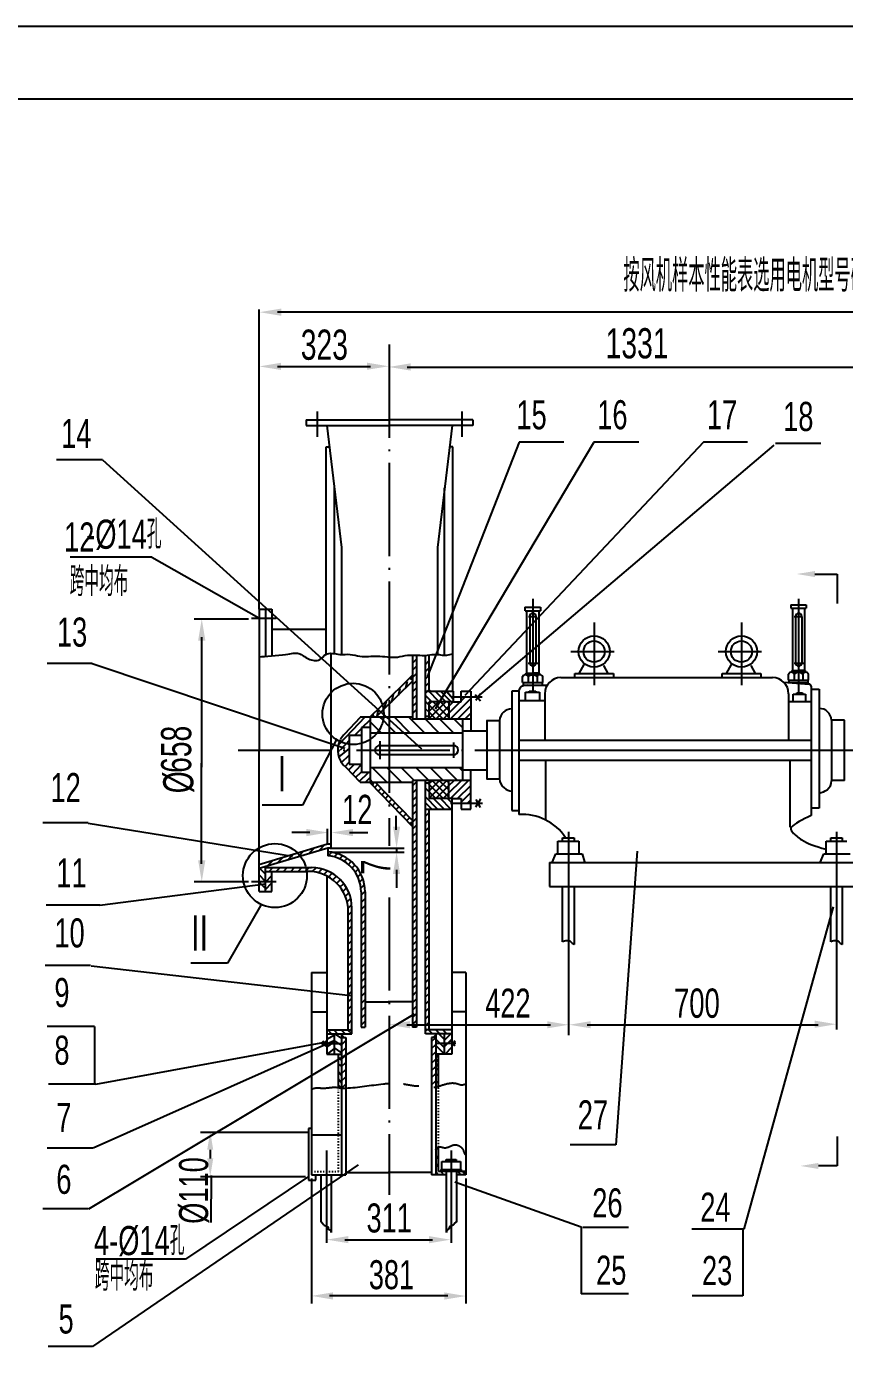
# Model space of a CAD drawing. Extents: x -665 to 8245, y -1077 to 5223.
# Drawn here: x 4369 to 6056, y 2502 to 5223 of the extents above; entities that cross this region are included whole.
import ezdxf

# ---------------------------------------------------------------- set-up
doc = ezdxf.new("R2010")
doc.units = 0
for name, pattern in [('ACAD_ISO03W100', [30, 12, -18]), ('ACAD_ISO04W100', [30.5, 24, -3, 0.5, -3]), ('CENTER', [50.8, 31.75, -6.35, 6.35, -6.35])]:
    doc.linetypes.add(name, pattern=pattern)
doc.layers.get('0').update_dxf_attribs({"color": 5})
doc.layers.add('12-5D尺寸', color=7, linetype='Continuous')
doc.styles.add('CH', font='pdatxt.shx', dxfattribs={"width": 0.7, "bigfont": 'gbcbig.shx'})

msp = doc.modelspace()

# ---------------------------------------------------------------- linework, layer by layer
at = {"color": 5}
for p, q in [((8245.5, 5223.4), (-664.5, 5223.4)), ((8095.5, 5073.4), (-289.5, 5073.4))]:
    msp.add_line(p, q, dxfattribs=at)
at = {"color": 3}
for p, q in [((4848.8, 4022.2), (4848.8, 4639.9)), ((5476.7, 4366.2), (5384.7, 4366.2)), ((5631.7, 4366.2), (5537.9, 4366.2)), ((5855.4, 4366.2), (5764.5, 4366.2)), ((6006.8, 4363.9), (5913, 4363.9)), ((4525.8, 4330.3), (4430.9, 4330.3)), ((4627.4, 4129.3), (4459.6, 4129.3)), ((4504.9, 3910), (4411.9, 3910)), ((5104.2, 3793.1), (5097.8, 3799.6)), ((5100.1, 3767.4), (5095.5, 3772)), ((5027.1, 3698.4), (5033.5, 3706.2)), ((5116.9, 3691.1), (5111.9, 3696)), ((5083.2, 3665.1), (5077.4, 3670.8)), ((4938.1, 3618), (4855, 3618)), ((4496.5, 3581.8), (4402.7, 3581.8)), ((4989.9, 3538.7), (4989.9, 3569.4)), ((4520.4, 3411.8), (4409.7, 3411.8)), ((4501.2, 3287.8), (4407.4, 3287.8)), ((4783.6, 3292.3), (4707.8, 3292.3)), ((4509.4, 3161.8), (4412.1, 3161.8)), ((4509.4, 3161.8), (4509.4, 3042.8)), ((4512, 3043.3), (4414.4, 3043.3)), ((5584.1, 2917.9), (5489.7, 2917.9)), ((4505.9, 2910.9), (4412.1, 2910.9)), ((4749.8, 2854.8), (4749.3, 2758.1)), ((4496.5, 2786.1), (4402.7, 2786.1)), ((5512.9, 2748.7), (5512.9, 2610.9)), ((5610, 2747.8), (5516.2, 2747.8)), ((5848.2, 2744), (5740.9, 2744)), ((5845.7, 2744), (5845.7, 2607)), ((4697.3, 2682.1), (4513, 2682.1)), ((5275, 2590.9), (5275, 2590.9)), ((5610, 2610.9), (5512.9, 2610.9)), ((5845.7, 2607), (5741.5, 2607)), ((4505.1, 2502.1), (4414, 2502.1))]:
    msp.add_line(p, q, dxfattribs=at)
at = {"color": 3, "linetype": 'ByBlock'}
for p, q in [((7078.5, 4634.2), (4886.8, 4634.2)), ((4886.5, 4522.6), (5078.5, 4522.6)), ((5153.8, 4521.2), (6186.4, 4521.2)), ((5994.3, 4094.6), (6040.1, 4094.6)), ((4826.9, 4001.7), (4714.8, 4001.7)), ((4730.3, 3964.3), (4730.3, 3696.5)), ((4730.3, 3497.5), (4730.3, 3704.5)), ((5131.5, 3567.2), (5131.5, 3596)), ((4953.6, 3561.7), (4916.3, 3561.7)), ((5035.2, 3561.7), (5072.5, 3561.7)), ((4995.2, 3529.2), (5147.6, 3529.2)), ((4995.2, 3520.9), (5147.6, 3520.9)), ((5132.1, 3529.2), (5132.1, 3520.9)), ((5132.1, 3529.2), (5132.1, 3520.9)), ((5132.1, 3484.7), (5132.1, 3447.4)), ((4826.9, 3460.1), (4714.8, 3460.1)), ((5153.2, 3165.4), (5449.2, 3165.4)), ((5525.1, 3165.3), (6001.4, 3165.3)), ((4748, 2907.9), (4748, 2889.9)), ((6040.1, 2874.4), (6001.6, 2874.4)), ((4956.7, 2848.3), (4956.7, 2590.9)), ((5275, 2848.3), (5275, 2590.9)), ((5025.7, 2722.3), (5206, 2722.3)), ((5237.6, 2606.4), (4994, 2606.4))]:
    msp.add_line(p, q, dxfattribs=at)
at = {"color": 2, "linetype": 'ACAD_ISO04W100', "ltscale": 8}
for p, q in [((5116.9, 4567.5), (5116.9, 3534.6)), ((4805.7, 3731.7), (5318.2, 3731.7)), ((5116.9, 3428), (5116.9, 2814.9))]:
    msp.add_line(p, q, dxfattribs=at)
at = {"color": 1}
for p, q in [((4945.9, 4412.3), (5116.9, 4412.3)), ((4945.9, 4412.3), (4945.9, 4400.7)), ((5289.2, 4412.3), (5118.2, 4412.3)), ((5289.2, 4412.3), (5289.2, 4400.7)), ((4945.9, 4400.7), (5116.9, 4400.7)), ((4988.2, 4400.7), (5018.9, 4149.3)), ((5289.2, 4400.7), (5118.2, 4400.7)), ((5246.8, 4400.7), (5216.1, 4149.3)), ((4986.9, 3929.3), (4986.9, 4356.8)), ((4986.9, 4356.8), (4993.6, 4356.8)), ((5248.2, 4356.8), (5241.5, 4356.8)), ((5247.7, 4357), (5247.7, 3852.8)), ((5003.9, 3930.4), (5003.9, 4272.3)), ((5231.1, 3927.1), (5231.1, 4272.3)), ((5018.9, 4149.3), (5018.9, 3928.7)), ((5216.1, 4149.3), (5216.1, 3928.9)), ((6040.1, 4094.6), (6040.1, 4033.5)), ((5944.7, 4031.2), (5976.4, 4031.2)), ((5944.7, 4031.2), (5944.7, 4024)), ((5976.4, 4031.1), (5976.4, 4024)), ((4848.8, 4022.2), (4848.8, 3731.7)), ((4848.8, 4022.2), (4875.3, 4022.2)), ((4862, 4022.2), (4862, 3924.8)), ((4875.3, 4022.2), (4875.3, 3925.9)), ((5396.7, 4026), (5396.7, 4018.8)), ((5396.7, 4026), (5428.5, 4026)), ((5396.9, 4018.8), (5428.5, 4018.8)), ((5400.1, 4018.8), (5400.1, 3890.3)), ((5406.6, 4007.1), (5406.6, 3911.1)), ((5419.4, 4006.5), (5419.4, 3911.1)), ((5425.1, 4018.8), (5425.1, 3890.3)), ((5428.5, 4026), (5428.5, 4018.8)), ((5944.9, 4024), (5976.4, 4024)), ((5948.1, 4024), (5948.1, 3895.4)), ((5954.5, 4007.1), (5954.5, 3911.1)), ((5967.2, 4006.5), (5967.2, 3911.1)), ((5973.1, 4024), (5973.1, 3895.4)), ((4875.3, 3980.7), (4986.9, 3980.7)), ((4997.1, 3845.7), (4997.1, 3931.1)), ((5164.6, 3927.5), (5164.6, 3795.4)), ((5172.9, 3927.3), (5172.9, 3795.4)), ((5191.7, 3795.4), (5191.7, 3926.9)), ((5199.2, 3852.8), (5199.2, 3927.6)), ((5518.2, 3907.8), (5508.1, 3889.3)), ((5558.8, 3906.2), (5567.2, 3889.3)), ((5821.9, 3907.8), (5811.8, 3889.3)), ((5862.5, 3906.2), (5870.9, 3889.3)), ((5946.8, 3895.4), (5960.6, 3895.4)), ((5946.8, 3895.4), (5946.8, 3892.2)), ((5947, 3892.2), (5960.6, 3892.2)), ((5974.3, 3895.4), (5960.5, 3895.4)), ((5974.1, 3892.2), (5960.5, 3892.2)), ((5974.3, 3895.4), (5974.3, 3892.2)), ((5100.9, 3822.8), (5164.9, 3886)), ((5101.7, 3812), (5164.6, 3874)), ((5391.7, 3870.7), (5391.7, 3883.1)), ((5391.7, 3870.8), (5433.5, 3870.8)), ((5392.8, 3870.8), (5392.8, 3864.6)), ((5392.8, 3865.8), (5432.6, 3865.8)), ((5398.8, 3890.3), (5398.8, 3887.1)), ((5398.8, 3890.3), (5412.6, 3890.3)), ((5399, 3887.1), (5412.6, 3887.1)), ((5403.4, 3883.1), (5403.4, 3870.5)), ((5426.3, 3890.3), (5412.6, 3890.3)), ((5426.1, 3887.1), (5412.6, 3887.1)), ((5421.7, 3883.1), (5421.7, 3870.5)), ((5426.3, 3890.3), (5426.3, 3887.1)), ((5432.6, 3865.8), (5432.6, 3870.8)), ((5433.5, 3870.8), (5433.5, 3883.1)), ((5470.6, 3881), (5907, 3881)), ((5499.7, 3880.9), (5499.7, 3889.3)), ((5499.7, 3889.3), (5579, 3889.3)), ((5579, 3889.3), (5579, 3882.5)), ((5803.4, 3889.3), (5882.7, 3889.3)), ((5803.4, 3880.9), (5803.4, 3889.3)), ((5882.7, 3889.3), (5882.7, 3882.5)), ((5929.9, 3871.8), (5982.5, 3867.8)), ((5939.6, 3875.9), (5939.6, 3888.3)), ((5939.6, 3875.9), (5981.5, 3875.9)), ((5940.8, 3876), (5940.8, 3871)), ((5940.8, 3871), (5980.6, 3871)), ((5940.8, 3870.6), (5940.8, 3870.3)), ((5951.4, 3888.3), (5951.4, 3875.6)), ((5969.7, 3888.3), (5969.7, 3875.6)), ((5980.6, 3871), (5980.6, 3876)), ((5980.6, 3868), (5980.6, 3870.6)), ((5981.5, 3875.9), (5981.5, 3888.3)), ((4997.1, 3767.7), (4997.1, 3845.7)), ((5191.9, 3852.8), (5248.4, 3852.8)), ((5248.4, 3852.8), (5248.4, 3831.2)), ((5265.3, 3831.2), (5265.3, 3852.8)), ((5265.3, 3852.8), (5285, 3852.8)), ((5285, 3852.8), (5285, 3771.1)), ((5369.8, 3853), (5369.8, 3607.4)), ((5383.9, 3853), (5369.8, 3853)), ((5383.9, 3853), (5383.9, 3710.8)), ((5397.8, 3834), (5397.8, 3850.8)), ((5397.8, 3850.8), (5426.4, 3850.8)), ((5405.2, 3851.2), (5405.2, 3853.3)), ((5405.2, 3853.3), (5419, 3853.3)), ((5419, 3853.3), (5419, 3850.3)), ((5426.4, 3850.8), (5426.4, 3834)), ((5437.4, 3847.8), (5437.4, 3754.2)), ((5940.2, 3847.8), (5940.2, 3751.8)), ((5949.5, 3831.6), (5949.5, 3847.1)), ((5949.5, 3847.1), (5975.3, 3847.1)), ((5956.8, 3847.1), (5956.8, 3849.9)), ((5956.8, 3849.9), (5968.8, 3849.9)), ((5968.8, 3849.9), (5968.8, 3847.3)), ((5975.3, 3847.1), (5975.3, 3831.6)), ((5986.4, 3863.6), (5986.4, 3596.8)), ((5986.4, 3857.1), (6003, 3857.1)), ((6003, 3857.1), (6003.3, 3611.6)), ((5077.3, 3799.6), (5100.9, 3822.8)), ((5089.1, 3799.6), (5101.7, 3812)), ((5248.4, 3831.2), (5199.2, 3831.2)), ((5199.2, 3795.4), (5199.2, 3831.2)), ((5239.9, 3831.2), (5239.9, 3795.4)), ((5248.4, 3831.2), (5265.3, 3831.2)), ((5383.9, 3834), (5437.4, 3834)), ((5938.9, 3831.6), (5986.8, 3831.6)), ((5056.9, 3798.9), (5024.8, 3764.6)), ((5101.7, 3799.6), (5056.7, 3799.6)), ((5077.4, 3799.6), (5077.4, 3758.1)), ((5164.6, 3799.6), (5102.1, 3799.6)), ((5285, 3795.4), (5164.6, 3795.4)), ((5191.5, 3801.5), (5199.2, 3801.5)), ((5268.3, 3795.4), (5268.3, 3669.2)), ((5317.5, 3792.7), (5344.3, 3792.7)), ((5318.2, 3792.7), (5318.2, 3672.3)), ((5344.3, 3792.7), (5344.3, 3672.3)), ((6055.4, 3793.1), (6028.6, 3793)), ((6028.6, 3793), (6028.7, 3668.4)), ((6055.5, 3669), (6055.4, 3793.1)), ((4997.1, 3530.5), (4997.1, 3767.2)), ((5034.4, 3761.8), (5034.4, 3748.4)), ((5059.6, 3761.8), (5034.9, 3761.8)), ((5077.5, 3777.9), (5059.6, 3777.9)), ((5059.6, 3777.9), (5059.6, 3749.4)), ((5077.4, 3767.4), (5088.6, 3767.4)), ((5077.4, 3758.1), (5077.4, 3665.1)), ((5088.6, 3767.4), (5268.3, 3767.4)), ((5268.3, 3771.1), (5318.1, 3771.1)), ((4848.8, 3440.2), (4848.8, 3730.7)), ((5034.4, 3748.4), (5034.4, 3702.3)), ((5059.6, 3748.9), (5059.6, 3685.8)), ((5097.4, 3740.9), (5249.6, 3740.9)), ((5383.9, 3752.3), (5986.4, 3752.3)), ((5383.9, 3731.6), (5986.4, 3731.6)), ((5034.4, 3702.3), (5059.1, 3702.3)), ((5097.4, 3722.6), (5249.6, 3722.6)), ((5383.9, 3710.8), (5986.4, 3710.8)), ((5383.9, 3710.8), (5383.9, 3598.7)), ((5439.3, 3710.8), (5439.3, 3587.7)), ((5942.4, 3710.8), (5942.4, 3572.6)), ((5056.9, 3665.2), (5028, 3695.9)), ((5059.6, 3685.8), (5077.5, 3685.8)), ((5077.4, 3696), (5268.3, 3696)), ((5268.3, 3691.2), (5318.1, 3691.2)), ((5285, 3610.1), (5285, 3691.2)), ((5164.6, 3665.1), (5056.7, 3665.1)), ((5077.3, 3664.9), (5164.6, 3574.2)), ((5088.7, 3665.1), (5164.6, 3586.2)), ((5164.6, 3669.2), (5164.6, 3160.7)), ((5285, 3669.2), (5164.6, 3669.2)), ((5172.9, 3669.2), (5172.9, 3160.7)), ((5191.5, 3664), (5199.2, 3664)), ((5191.7, 3146.6), (5191.7, 3669.2)), ((5199.2, 3669.2), (5199.2, 3631.7)), ((5239.9, 3631.7), (5239.9, 3669.2)), ((5317.5, 3672.3), (5344.3, 3672.3)), ((6055.5, 3669), (6028.7, 3669)), ((5248.4, 3631.7), (5199.2, 3631.7)), ((5246.2, 3631.7), (5246.2, 3105.1)), ((5248.4, 3631.7), (5265.3, 3631.7)), ((5265.3, 3631.7), (5265.3, 3610.1)), ((5191.9, 3610.1), (5246.2, 3610.1)), ((5199.2, 3154.9), (5199.2, 3610.1)), ((5265.3, 3610.1), (5285, 3610.1)), ((5369.8, 3607.4), (5383.7, 3607.4)), ((6003.3, 3611.6), (5986.4, 3611.6)), ((4848.4, 3495.6), (4989.9, 3538.5)), ((4989.9, 3538.5), (4997.1, 3538.5)), ((5464.8, 3544), (5507.5, 3544)), ((5464.8, 3517.9), (5464.8, 3544)), ((5474.3, 3551.1), (5498, 3551.1)), ((5474.3, 3544), (5474.3, 3551.1)), ((5498, 3551.1), (5498, 3544)), ((5507.5, 3544), (5507.5, 3517.9)), ((6017.4, 3517.9), (6017.4, 3544)), ((6017.4, 3544), (6060.1, 3544)), ((6026.9, 3544), (6026.9, 3551.1)), ((6026.9, 3551.1), (6050.6, 3551.1)), ((6050.6, 3551.1), (6050.6, 3544)), ((4848.8, 3488.1), (4990.5, 3530.5)), ((4990.3, 3530.4), (4990.3, 3513.9)), ((4990.5, 3530.5), (4997.1, 3530.5)), ((5453, 3500.1), (5460.1, 3517.9)), ((5460.1, 3517.9), (5514.6, 3517.9)), ((5514.6, 3517.9), (5519.4, 3501.3)), ((6005.5, 3500.1), (6012.7, 3517.9)), ((6012.7, 3517.9), (6067.2, 3517.9)), ((4862, 3440.2), (4862, 3492.1)), ((4862, 3489.5), (4956.9, 3489.5)), ((5447, 3500.1), (6074.4, 3500.1)), ((5447, 3500.1), (5447, 3450.3)), ((4862, 3481.7), (4949.4, 3481.7)), ((4875.3, 3440.2), (4875.3, 3481.7)), ((4988.2, 3472), (4988.2, 3105.1)), ((4848.8, 3440.2), (4875.3, 3440.2)), ((5058.8, 3439.4), (5058.8, 3160.7)), ((5067.1, 3439.4), (5067.1, 3160.7)), ((5447, 3450.3), (6074.4, 3450.3)), ((5473.7, 3449.1), (5473.7, 3336.7)), ((5498, 3450.3), (5498, 3330.7)), ((6026.3, 3449.1), (6026.3, 3336.7)), ((6050.6, 3450.3), (6050.6, 3330.7)), ((5039.9, 3146.6), (5039.9, 3406.5)), ((5032.4, 3156.3), (5032.4, 3398.7)), ((4956.7, 3273.2), (4956.7, 2856.1)), ((4956.7, 3273.2), (4988.2, 3273.2)), ((5275, 3273.2), (5246.2, 3273.2)), ((5275, 3273.2), (5275, 2856.1)), ((5067.1, 3213), (5116.9, 3213)), ((5164.6, 3213), (5114.8, 3213)), ((4956.7, 3192), (4988.2, 3192)), ((5275, 3192), (5246.2, 3192)), ((5058.8, 3160.7), (5067.1, 3160.7)), ((5172.9, 3160.7), (5164.6, 3160.7)), ((4988.2, 3154.9), (5039.9, 3154.9)), ((4988.2, 3146.6), (5039.9, 3146.6)), ((5003.3, 3146.6), (5003.3, 3105.7)), ((5018.9, 3146.6), (5018.9, 2856.1)), ((5019.2, 3139.1), (5027.2, 3139.1)), ((5027.2, 3139.1), (5027.2, 3034.2)), ((5246.2, 3154.9), (5191.7, 3154.9)), ((5246.2, 3146.6), (5191.7, 3146.6)), ((5212.4, 3139.1), (5204.4, 3139.1)), ((5204.4, 3139.1), (5204.4, 3035.8)), ((5212.7, 3146.6), (5212.7, 2856.1)), ((5230.2, 3146.6), (5230.2, 3105.7)), ((4988.2, 3105.1), (5018.9, 3105.1)), ((5012.3, 3035.9), (5012.3, 3103.9)), ((5246.2, 3105.1), (5212.7, 3105.1)), ((5218.2, 3038.8), (5218.2, 3105.1)), ((5027.2, 3034.1), (5027.2, 2856.1)), ((5204.4, 3037), (5204.4, 2856.1)), ((4950.3, 2951.9), (4950.3, 2844.8)), ((4956.7, 2951.9), (4950.3, 2951.9)), ((4956.7, 2926.5), (4956.6, 2926.5)), ((4956.8, 2938.4), (5018.9, 2938.4)), ((5218.2, 2862.8), (5218.2, 2913.4)), ((6040.1, 2934.9), (6040.1, 2874.4)), ((5234.1, 2883.5), (5234.1, 2887.5)), ((5234.1, 2887.5), (5255.2, 2887.5)), ((5255.2, 2887.5), (5255.2, 2883.5)), ((4956.7, 2871.4), (4956.6, 2871.4)), ((5027.5, 2860.7), (5116.9, 2860.7)), ((5204.1, 2860.7), (5114.8, 2860.7)), ((5275, 2862.8), (5218.2, 2862.8)), ((5224.1, 2866.9), (5265.1, 2866.9)), ((5224.1, 2863.2), (5224.1, 2866.9)), ((5225.4, 2866.9), (5225.4, 2883.5)), ((5225.4, 2883.5), (5263.9, 2883.5)), ((5234.1, 2862.8), (5234.1, 2737.2)), ((5244.3, 2883.3), (5244.3, 2866.9)), ((5255.5, 2862.8), (5255.5, 2758.5)), ((5263.9, 2883.5), (5263.9, 2867)), ((5265.1, 2866.9), (5265.1, 2862.7)), ((4950.3, 2844.8), (4965.5, 2844.8)), ((4956.7, 2856.1), (5027.2, 2856.1)), ((4965.5, 2844.8), (4965.5, 2856.1)), ((4976.2, 2856.1), (4976.2, 2758.5)), ((4997.5, 2856.1), (4997.5, 2737.2)), ((5234.1, 2856.1), (5204.4, 2856.1)), ((5275, 2856.1), (5255.5, 2856.1))]:
    msp.add_line(p, q, dxfattribs=at)
at = {"color": 2}
for p, q in [((4968.2, 4429.3), (4968.2, 4377.2)), ((5266.8, 4429.3), (5266.8, 4377.2)), ((5384.7, 4366.2), (5195.5, 3883.7)), ((5538, 4364.7), (5211.9, 3815.8)), ((5764.5, 4366.2), (5272.8, 3843.9)), ((5909.6, 4360.4), (5296.2, 3839.2)), ((4525.8, 4330.3), (5183.7, 3734.1)), ((4627.4, 4129.3), (4848, 4004)), ((5412.8, 4043.3), (5412.8, 3850.9)), ((5960.6, 4043.3), (5960.6, 3850.9)), ((4883.7, 4002.6), (4833.3, 4002.6)), ((5404.1, 4007.1), (5421.3, 4007.1)), ((5951.9, 4007.1), (5969.1, 4007.1)), ((5539.3, 3994.5), (5539.3, 3865.3)), ((5843, 3994.5), (5843, 3865.3)), ((5164.6, 3911.1), (5172.9, 3919.4)), ((5491.2, 3934.8), (5580.7, 3934.8)), ((5794.9, 3934.8), (5884.4, 3934.8)), ((4504.9, 3910), (5025.1, 3735.7)), ((5164.6, 3896.2), (5172.9, 3904.5)), ((5191.7, 3908.4), (5199.2, 3916)), ((5191.7, 3893.5), (5199.2, 3901)), ((5403.4, 3911.1), (5423.2, 3911.1)), ((5951.3, 3911.1), (5971, 3911.1)), ((5153.6, 3872.8), (5150.5, 3859.7)), ((5164.6, 3881.3), (5172.9, 3889.6)), ((5164.6, 3866.4), (5172.9, 3874.7)), ((5191.7, 3878.6), (5199.2, 3886.1)), ((5191.7, 3863.7), (5199.2, 3871.2)), ((5125.1, 3845.9), (5121.3, 3830.5)), ((5138.9, 3858.2), (5135.1, 3843.6)), ((5164.6, 3851.5), (5172.9, 3859.8)), ((5164.6, 3836.6), (5172.9, 3844.9)), ((5191.7, 3848.8), (5199.2, 3856.3)), ((5205.1, 3831.2), (5191.7, 3844.5)), ((5219.1, 3832), (5198.4, 3852.8)), ((5233.2, 3831.5), (5211.9, 3852.8)), ((5244.4, 3831.2), (5222.8, 3852.8)), ((5234.8, 3852.8), (5248.4, 3837.2)), ((5242.7, 3795.4), (5285, 3837.7)), ((5245.4, 3841.1), (5308.3, 3841.1)), ((5265.3, 3832.9), (5273.4, 3841.1)), ((5294.2, 3846.3), (5305.2, 3833.5)), ((5304.9, 3847.3), (5295.3, 3834)), ((5094.3, 3814.4), (5091.3, 3800.6)), ((5110.5, 3832.1), (5105.1, 3815.2)), ((5164.6, 3821.7), (5172.9, 3830)), ((5164.6, 3806.8), (5172.9, 3815.1)), ((5199.2, 3824.4), (5191.7, 3831.9)), ((5199.2, 3809.5), (5191.7, 3817)), ((5199.2, 3796.7), (5233.7, 3831.2)), ((5199.2, 3811.6), (5218.8, 3831.2)), ((5199.2, 3826.5), (5203.9, 3831.2)), ((5228.2, 3795.4), (5199.2, 3824.4)), ((5239.9, 3798.6), (5207.4, 3831.2)), ((5212.9, 3795.4), (5239.9, 3822.4)), ((5222.3, 3831.2), (5221.5, 3832)), ((5239.9, 3813.5), (5222.3, 3831.2)), ((5239.9, 3828.5), (5237.2, 3831.2)), ((5239.9, 3822.4), (5248.6, 3831.2)), ((5239.9, 3807.5), (5263.5, 3831.2)), ((5257.6, 3795.4), (5285, 3822.8)), ((5067.6, 3800.1), (5013.6, 3743.9)), ((5061.1, 3777.9), (5077.4, 3794.2)), ((5095.5, 3772), (5077.4, 3790.1)), ((5116.9, 3780.5), (5104.2, 3793.1)), ((5159.7, 3767.4), (5127.6, 3799.6)), ((5189.6, 3767.4), (5157.4, 3799.6)), ((5219.4, 3767.4), (5191.4, 3795.4)), ((5192.3, 3801.5), (5191.7, 3802.1)), ((5213.3, 3795.4), (5199.2, 3809.5)), ((5249.2, 3767.4), (5221.2, 3795.4)), ((5227.8, 3795.4), (5239.9, 3807.5)), ((5268.3, 3778.1), (5251, 3795.4)), ((5272.5, 3795.4), (5285, 3807.9)), ((5045.1, 3761.8), (5059.6, 3776.4)), ((5129.9, 3767.4), (5116.9, 3780.5)), ((5009, 3754.7), (4938.1, 3618)), ((5011, 3727.8), (5015, 3731.7)), ((5014.3, 3718.3), (5034.2, 3734)), ((5027.1, 3743.2), (5015.7, 3731.8)), ((5028, 3744.8), (5034.4, 3751.2)), ((5097.4, 3749.9), (5097.4, 3712.8)), ((5249.6, 3747.2), (5249.6, 3716)), ((5317.5, 3731.7), (5381.9, 3731.7)), ((5984.4, 3731.7), (6236.6, 3731.7)), ((5018.9, 3705.8), (5034.4, 3721.3)), ((5033.3, 3690.4), (5045.2, 3702.3)), ((5041.3, 3682.1), (5059.1, 3701.3)), ((5047.7, 3675), (5059.6, 3686.9)), ((5055.5, 3667.9), (5073.3, 3684.9)), ((5067.6, 3665.1), (5077.4, 3674.9)), ((5113, 3665.1), (5082, 3696)), ((5142.8, 3665.1), (5116.9, 3691.1)), ((5168.5, 3669.2), (5141.7, 3696)), ((5198.3, 3669.2), (5171.5, 3696)), ((5228.1, 3669.2), (5201.3, 3696)), ((5257.9, 3669.2), (5231.1, 3696)), ((5268.3, 3688.6), (5260.9, 3696)), ((5087.1, 3654.8), (5093, 3660.6)), ((5094.4, 3647.2), (5100.3, 3653)), ((5164.6, 3657.7), (5172.9, 3666)), ((5164.6, 3642.8), (5172.9, 3651.1)), ((5199.2, 3645.5), (5191.7, 3653)), ((5199.2, 3660.4), (5195.7, 3664)), ((5199.2, 3632.7), (5235.8, 3669.2)), ((5199.2, 3647.6), (5220.9, 3669.2)), ((5199.2, 3662.5), (5206, 3669.2)), ((5228, 3631.7), (5199.2, 3660.4)), ((5239.9, 3634.7), (5205.3, 3669.2)), ((5213.1, 3631.7), (5239.9, 3658.5)), ((5239.9, 3649.6), (5220.2, 3669.2)), ((5239.9, 3664.5), (5235.1, 3669.2)), ((5239.9, 3658.5), (5250.7, 3669.2)), ((5239.9, 3643.6), (5265.6, 3669.2)), ((5242.9, 3631.7), (5280.5, 3669.2)), ((5257.8, 3631.7), (5285, 3658.9)), ((5101.7, 3639.6), (5107.6, 3645.4)), ((5109, 3632), (5114.9, 3637.8)), ((5116.3, 3624.4), (5122.2, 3630.2)), ((5123.7, 3616.8), (5129.5, 3622.6)), ((5164.6, 3627.9), (5172.9, 3636.2)), ((5164.6, 3613), (5172.9, 3621.3)), ((5216.7, 3610.1), (5191.7, 3635.1)), ((5204.8, 3610.1), (5191.7, 3623.2)), ((5213.1, 3631.7), (5199.2, 3645.5)), ((5230, 3610.1), (5208.4, 3631.7)), ((5244.2, 3610.1), (5222.6, 3631.7)), ((5228, 3631.7), (5239.9, 3643.6)), ((5246.2, 3622.7), (5237.3, 3631.7)), ((5242.9, 3622.3), (5309.1, 3622.3)), ((5265.3, 3624.2), (5285, 3644)), ((5278.3, 3622.3), (5285, 3629)), ((5305.1, 3630.2), (5295, 3613.7)), ((5295.5, 3629.7), (5304.6, 3613.2)), ((5131, 3609.2), (5136.8, 3615)), ((5138.3, 3601.6), (5144.1, 3607.4)), ((5145.6, 3594), (5151.4, 3599.8)), ((5152.9, 3586.4), (5158.8, 3592.2)), ((5164.6, 3598.1), (5172.9, 3606.4)), ((5191.7, 3595.4), (5199.2, 3602.9)), ((4496.7, 3581.3), (4917.3, 3513.3)), ((5164.6, 3583.2), (5172.9, 3591.5)), ((5164.6, 3568.3), (5172.9, 3576.6)), ((5191.7, 3580.4), (5199.2, 3588)), ((5191.7, 3565.5), (5199.2, 3573.1)), ((5164.6, 3553.3), (5172.9, 3561.6)), ((5164.6, 3538.4), (5172.9, 3546.7)), ((5191.7, 3550.6), (5199.2, 3558.2)), ((5191.7, 3535.7), (5199.2, 3543.3)), ((5486.2, 3562.9), (5486.2, 3144.1)), ((6038.7, 3562.9), (6038.7, 3155.7)), ((4887.3, 3499.6), (4898.4, 3510.8)), ((4908.5, 3506), (4919.8, 3517.2)), ((4929.8, 3512.3), (4941.2, 3523.7)), ((4951, 3518.7), (4962.6, 3530.2)), ((4972.3, 3525), (4984, 3536.7)), ((4990.9, 3513.8), (4998.3, 3521.2)), ((5003.5, 3511.6), (5010.2, 3518.2)), ((5014.5, 3507.6), (5020.8, 3513.9)), ((5164.6, 3523.5), (5172.9, 3531.8)), ((5164.6, 3508.6), (5172.9, 3516.9)), ((5191.7, 3520.8), (5199.2, 3528.4)), ((5191.7, 3505.9), (5199.2, 3513.5)), ((5628.3, 3523.2), (5584.1, 2917.9)), ((4862, 3475.8), (4848.8, 3489.1)), ((4862, 3490.8), (4861, 3491.8)), ((4866, 3493.3), (4877, 3504.3)), ((4869.3, 3481.7), (4877.1, 3489.5)), ((4884.2, 3481.7), (4892, 3489.5)), ((4899.1, 3481.7), (4906.9, 3489.5)), ((4914, 3481.7), (4921.8, 3489.5)), ((4928.9, 3481.7), (4936.8, 3489.5)), ((4943.8, 3481.7), (4951.7, 3489.5)), ((4958.3, 3481.2), (4966.1, 3489)), ((4970.8, 3478.8), (4978.6, 3486.6)), ((5024.2, 3502.4), (5030.2, 3508.4)), ((5032.8, 3496.1), (5038.7, 3501.9)), ((5040.3, 3488.6), (5046.1, 3494.5)), ((5046.7, 3480.2), (5052.7, 3486.1)), ((5164.6, 3493.7), (5172.9, 3502)), ((5164.6, 3478.8), (5172.9, 3487.1)), ((5191.7, 3491), (5199.2, 3498.6)), ((5191.7, 3476.1), (5199.2, 3483.6)), ((4520.4, 3411.8), (4862, 3456.2)), ((4883.7, 3459.8), (4833.3, 3459.8)), ((4862, 3460.9), (4848.8, 3474.2)), ((4862, 3446), (4848.8, 3459.3)), ((4862, 3459.5), (4875.3, 3472.8)), ((4862, 3444.6), (4875.3, 3457.9)), ((4981.9, 3475), (4989.7, 3482.8)), ((4991.8, 3470), (4999.5, 3477.7)), ((5000.7, 3463.9), (5008.4, 3471.6)), ((5008.5, 3456.9), (5016.2, 3464.6)), ((5015.4, 3448.9), (5023.1, 3456.6)), ((5052, 3470.5), (5058.2, 3476.8)), ((5056, 3459.6), (5062.6, 3466.3)), ((5164.6, 3463.9), (5172.9, 3472.2)), ((5164.6, 3449), (5172.9, 3457.3)), ((5191.7, 3461.2), (5199.2, 3468.7)), ((5021.4, 3440), (5029, 3447.6)), ((5026.3, 3429.9), (5033.9, 3437.6)), ((5058.4, 3447.1), (5065.7, 3454.4)), ((5058.8, 3432.6), (5067, 3440.9)), ((5164.6, 3434.1), (5172.9, 3442.4)), ((5191.7, 3446.3), (5199.2, 3453.8)), ((5191.7, 3431.4), (5199.2, 3438.9)), ((4852, 3412), (4783.6, 3292.3)), ((5029.9, 3418.7), (5037.5, 3426.3)), ((5032.1, 3405.9), (5039.7, 3413.5)), ((5058.8, 3417.7), (5067.1, 3426)), ((5058.8, 3402.8), (5067.1, 3411.1)), ((5164.6, 3419.2), (5172.9, 3427.5)), ((5164.6, 3404.3), (5172.9, 3412.6)), ((5191.7, 3416.5), (5199.2, 3424)), ((5191.7, 3401.6), (5199.2, 3409.1)), ((6032.3, 3408.5), (5848.2, 2744)), ((5032.4, 3391.3), (5039.9, 3398.9)), ((5032.4, 3376.4), (5039.9, 3384)), ((5058.8, 3387.9), (5067.1, 3396.2)), ((5058.8, 3373), (5067.1, 3381.3)), ((5164.6, 3389.4), (5172.9, 3397.7)), ((5164.6, 3374.5), (5172.9, 3382.8)), ((5191.7, 3386.7), (5199.2, 3394.2)), ((5191.7, 3371.7), (5199.2, 3379.3)), ((5032.4, 3361.5), (5039.9, 3369.1)), ((5032.4, 3346.6), (5039.9, 3354.2)), ((5058.8, 3358.1), (5067.1, 3366.4)), ((5058.8, 3343.2), (5067.1, 3351.5)), ((5164.6, 3359.5), (5172.9, 3367.8)), ((5164.6, 3344.6), (5172.9, 3352.9)), ((5191.7, 3356.8), (5199.2, 3364.4)), ((5191.7, 3341.9), (5199.2, 3349.5)), ((5032.4, 3331.7), (5039.9, 3339.3)), ((5032.4, 3316.8), (5039.9, 3324.3)), ((5058.8, 3328.2), (5067.1, 3336.5)), ((5058.8, 3313.3), (5067.1, 3321.6)), ((5164.6, 3329.7), (5172.9, 3338)), ((5164.6, 3314.8), (5172.9, 3323.1)), ((5191.7, 3327), (5199.2, 3334.6)), ((5032.4, 3301.9), (5039.9, 3309.4)), ((5032.4, 3287), (5039.9, 3294.5)), ((5058.8, 3298.4), (5067.1, 3306.7)), ((5164.6, 3299.9), (5172.9, 3308.2)), ((5164.6, 3285), (5172.9, 3293.3)), ((5191.7, 3312.1), (5199.2, 3319.7)), ((5191.7, 3297.2), (5199.2, 3304.8)), ((4502.3, 3286.7), (5037.8, 3225.8)), ((5032.4, 3272.1), (5039.9, 3279.6)), ((5058.8, 3283.5), (5067.1, 3291.8)), ((5058.8, 3268.6), (5067.1, 3276.9)), ((5164.6, 3270.1), (5172.9, 3278.4)), ((5191.7, 3282.3), (5199.2, 3289.9)), ((5191.7, 3267.4), (5199.2, 3274.9)), ((5032.4, 3257.2), (5039.9, 3264.7)), ((5032.4, 3242.3), (5039.9, 3249.8)), ((5058.8, 3253.7), (5067.1, 3262)), ((5058.8, 3238.8), (5067.1, 3247.1)), ((5164.6, 3255.2), (5172.9, 3263.5)), ((5164.6, 3240.3), (5172.9, 3248.6)), ((5191.7, 3252.5), (5199.2, 3260)), ((5191.7, 3237.6), (5199.2, 3245.1)), ((5032.4, 3227.4), (5039.9, 3234.9)), ((5032.4, 3212.4), (5039.9, 3220)), ((5058.8, 3223.9), (5067.1, 3232.2)), ((5058.8, 3209), (5067.1, 3217.3)), ((5164.6, 3225.4), (5172.9, 3233.7)), ((5164.6, 3210.5), (5172.9, 3218.8)), ((5191.7, 3222.7), (5199.2, 3230.2)), ((5191.7, 3207.8), (5199.2, 3215.3)), ((4497.6, 2785.7), (5169, 3187.9)), ((5032.4, 3197.5), (5039.9, 3205.1)), ((5032.4, 3182.6), (5039.9, 3190.2)), ((5058.8, 3194.1), (5067.1, 3202.4)), ((5058.8, 3179.2), (5067.1, 3187.5)), ((5164.6, 3195.6), (5172.9, 3203.9)), ((5164.6, 3180.7), (5172.9, 3189)), ((5191.7, 3192.9), (5199.2, 3200.4)), ((5191.7, 3178), (5199.2, 3185.5)), ((5032.4, 3167.7), (5039.9, 3175.3)), ((5058.8, 3164.3), (5067.1, 3172.6)), ((5164.6, 3165.8), (5172.9, 3174.1)), ((5191.7, 3163), (5199.2, 3170.6)), ((4507, 2911.7), (5004.9, 3134)), ((4979.5, 3132.1), (4986.5, 3121.4)), ((4987.1, 3131.5), (4979.5, 3122.1)), ((5018.9, 3124.4), (5027.2, 3132.7)), ((5206.2, 3146.6), (5197.9, 3154.9)), ((5204.4, 3131.1), (5212.7, 3139.4)), ((5221.1, 3146.6), (5212.8, 3154.9)), ((5229.7, 3119.4), (5213.7, 3135.4)), ((5230.2, 3135.6), (5219.2, 3146.6)), ((5236, 3146.6), (5227.7, 3154.9)), ((5230.2, 3132.7), (5244.1, 3146.6)), ((5230.2, 3119.8), (5246.2, 3135.8)), ((5244.5, 3131.5), (5252.1, 3122.1)), ((5252.1, 3132.1), (5245.2, 3121.4)), ((4512, 3043.3), (4983.9, 3129.4)), ((4977.6, 3127.1), (5018, 3127.1)), ((5018.9, 3109.5), (5027.2, 3117.8)), ((5018.9, 3094.6), (5027.2, 3102.9)), ((5204.4, 3116.2), (5212.7, 3124.5)), ((5204.4, 3101.2), (5212.7, 3109.5)), ((5229.1, 3106.6), (5213.1, 3122.6)), ((5254, 3127.1), (5213.7, 3127.1)), ((5214.8, 3102.4), (5218.2, 3098.2)), ((5232.1, 3105.1), (5246.2, 3119.2)), ((5018.9, 3079.7), (5027.2, 3088)), ((5204.4, 3086.3), (5212.7, 3094.6)), ((5204.4, 3071.4), (5212.7, 3079.7)), ((5212.8, 3095.7), (5218.2, 3088.3)), ((5212.8, 3086.3), (5218.4, 3079.1)), ((5212.8, 3076.8), (5218.2, 3071.2)), ((5018.9, 3064.8), (5027.2, 3073.1)), ((5018.9, 3049.9), (5027.2, 3058.2)), ((5204.4, 3056.5), (5212.7, 3064.8)), ((5204.4, 3041.6), (5212.7, 3049.9)), ((5212.8, 3050), (5218.2, 3044.5)), ((5214, 3064), (5218.2, 3059.6)), ((5018.9, 3035), (5027.2, 3043.3)), ((4727.7, 2944.3), (4948.3, 2944.3)), ((4987.4, 2906.2), (4987.4, 2716)), ((5244.3, 2906.2), (5244.3, 2716)), ((5052.6, 2876.4), (4505.1, 2502.1)), ((4950.3, 2853), (4697.3, 2682.1)), ((4727.7, 2853), (4944.2, 2853)), ((5251.9, 2841.4), (5512.9, 2748.7))]:
    msp.add_line(p, q, dxfattribs=at)
at = {"color": 2, "linetype": 'CENTER', "ltscale": 5}
for p, q in [((4988.3, 3135.6), (5004, 3144.9)), ((4988.3, 3119.3), (5004, 3130.4)), ((4990.7, 3154.9), (4997.6, 3147.3)), ((5003.5, 3154.3), (5010.4, 3146.8)), ((5004, 3132.1), (5018.6, 3122.8)), ((5005.2, 3146.1), (5018.6, 3136.8)), ((5018.6, 3154.3), (5025.6, 3147.3)), ((5030.8, 3154.9), (5039.5, 3147.3)), ((5003.5, 3116.4), (4988.9, 3104.8)), ((5003.5, 3117.6), (5017.4, 3108.3)), ((5012.4, 3098.4), (5018.8, 3091.5)), ((5012.4, 3084.5), (5018.2, 3079.8)), ((5012.4, 3069.4), (5018.8, 3061.2)), ((5012.4, 3053.7), (5018.8, 3045.6)), ((5012.4, 3040.9), (5017.6, 3035.7)), ((5213.4, 2895.3), (5217.8, 2890.1)), ((5213.3, 2862.5), (5218.6, 2856.3)), ((5213.4, 2878.6), (5217.8, 2873.3)), ((5223.3, 2862.7), (5228.6, 2856.6)), ((5259.6, 2862.1), (5264, 2856.8)), ((5269.4, 2862.5), (5273.8, 2857.2))]:
    msp.add_line(p, q, dxfattribs=at)
at = {"color": 3, "linetype": 'ACAD_ISO03W100', "ltscale": 0.2}
for p, q in [((5012.3, 2862.8), (5012.3, 3031)), ((5218.2, 2913.4), (5218.2, 3038.8)), ((4956.7, 2862.8), (5012.3, 2862.8))]:
    msp.add_line(p, q, dxfattribs=at)
at = {"color": 1}
for centre, radius in [((5539.3, 3934.8), 32.1), ((5539.3, 3934.8), 21.9), ((5843, 3934.8), 32.1), ((5843, 3934.8), 21.9)]:
    msp.add_circle(centre, radius, dxfattribs=at)
at = {"color": 2}
msp.add_circle((5042.5, 3806.2), 63.1, dxfattribs=at)
at = {"color": 3}
msp.add_circle((4881.4, 3473), 65.9, dxfattribs=at)
at = {"color": 1}
for centre, radius, start, end in [((5413, 4007.1), 6.49, 360, 180), ((5960.9, 4007.1), 6.49, 360, 180), ((5413, 3911.7), 6.49, 185.627, 354.373), ((5945.6, 3885.5), 6.48, 27.3986, 157.0886), ((5961.2, 3877.2), 14.8, 92.2505, 131.3163), ((5960.9, 3911.7), 6.49, 185.627, 354.373), ((5960, 3877.2), 14.8, 48.6837, 87.7495), ((5975.5, 3885.5), 6.48, 22.9114, 152.6014), ((5397.6, 3880.4), 6.48, 27.3986, 157.0886), ((5413.2, 3872), 14.8, 92.2505, 131.3163), ((5412, 3872), 14.8, 48.6837, 87.7495), ((5427.5, 3880.4), 6.48, 22.9114, 152.6014), ((5470.6, 3847.8), 33.2, 90, 180), ((5907, 3847.8), 33.2, 0, 90), ((5982.2, 3863.6), 4.15, 0, 85.6053), ((5369.4, 3791.4), 25.1, 88.6597, 176.9387), ((6003.5, 3792.3), 25.1, 3.1136, 91.3926), ((5056.7, 3731.7), 45.8, 133.1861, 150.7721), ((5056.7, 3731.7), 45.8, 151.8771, 231.2668), ((5097.2, 3731.6), 9.62, 88.6377, 271.3623), ((5249.6, 3731.6), 9.62, 270, 90), ((5367.4, 3672.3), 23.1, 180, 233.1719), ((5376, 3683.7), 37.4, 233.1719, 260.4688), ((5997, 3679.8), 37.4, 279.5835, 306.8803), ((6005.6, 3668.4), 23.1, 306.8803, 0.0523), ((5391, 3492.1), 107.1, 33.4152, 93.8089), ((4984.1, 3439.4), 83, 0, 85.687), ((4984.1, 3439.4), 74.7, 0, 85.2067), ((4956.9, 3406.5), 83, 0, 90), ((4949.4, 3398.7), 83, 0, 90)]:
    msp.add_arc(centre, radius, start, end, dxfattribs=at)
at = {"color": 2}
for points, knots in [([(4848.8, 3923.9), (4860.1, 3924.7), (4906.2, 3927.7), (4929.1, 3935), (4949.3, 3918), (4973.4, 3913), (4987.7, 3935.7), (5013.2, 3926.8), (5036.1, 3930.6), (5061.5, 3922.5), (5094.2, 3927.7), (5127.4, 3920.4), (5161, 3930), (5189, 3924.5), (5213.5, 3930.6), (5229, 3926), (5239.6, 3928.4), (5245.7, 3929.9), (5247.7, 3930.4)], [23.509928, 23.509928, 23.509928, 23.509928, 67.505165, 100.08939, 127.242155, 155.502456, 175.477923, 210.157586, 236.167346, 260.399805, 303.749397, 353.648427, 380.016309, 427.700852, 453.800603, 469.126717, 484.452831, 492.001104, 492.001104, 492.001104, 492.001104]), ([(5474.3, 3337.4), (5475.7, 3337.9), (5478.7, 3338.9), (5483.5, 3339.1), (5488.7, 3339.6), (5491.2, 3335.9), (5494, 3334.2), (5496.1, 3332.2), (5497.7, 3331.7), (5498.3, 3331.6)], [0, 0, 0, 0, 4.261244, 9.561927, 14.862609, 18.172444, 21.919286, 24.845176, 26.696099, 26.696099, 26.696099, 26.696099]), ([(6026.9, 3337.4), (6028.2, 3337.9), (6031.3, 3338.9), (6036.1, 3339.1), (6041.3, 3339.6), (6043.8, 3335.9), (6046.6, 3334.2), (6048.7, 3332.2), (6050.3, 3331.7), (6050.9, 3331.6)], [0, 0, 0, 0, 4.261244, 9.561927, 14.862609, 18.172444, 21.919286, 24.845176, 26.696099, 26.696099, 26.696099, 26.696099]), ([(4976.4, 2758.8), (4975.5, 2759.7), (4981.3, 2755.4), (4981.8, 2752.2), (4987.3, 2751.3), (4991.6, 2748.7), (4991.1, 2743.1), (4995.5, 2743.5), (4996.6, 2740.2), (4997, 2738.2), (4997.2, 2737.4)], [0, 0, 0, 0, 4.032487, 8.950236, 12.934302, 18.740292, 22.721444, 25.318826, 28.989825, 31.585119, 31.585119, 31.585119, 31.585119]), ([(5255.2, 2758.8), (5256.1, 2759.7), (5250.4, 2755.4), (5249.8, 2752.2), (5244.3, 2751.3), (5240.1, 2748.7), (5240.5, 2743.1), (5236.1, 2743.5), (5235.1, 2740.2), (5234.6, 2738.2), (5234.4, 2737.4)], [0, 0, 0, 0, 4.032487, 8.950236, 12.934302, 18.740292, 22.721444, 25.318826, 28.989825, 31.585119, 31.585119, 31.585119, 31.585119])]:
    msp.add_open_spline(points, degree=3, knots=knots, dxfattribs=at)
at = {"color": 1}
for points, knots in [([(5384.1, 3852.5), (5382.4, 3852.1), (5386.7, 3858.2), (5387.2, 3862), (5397, 3867.3), (5414, 3864.3), (5431.2, 3865.9), (5441.4, 3865.8), (5443.2, 3865.8)], [0, 0, 0, 0, 5.447502, 10.262898, 14.328062, 35.487347, 60.920975, 66.093176, 66.093176, 66.093176, 66.093176]), ([(5986.4, 3596.8), (5968.9, 3588.3), (5941.9, 3575), (5945.1, 3563.6), (5971.6, 3541.3), (5994, 3534.2), (6016.9, 3527.1)], [0.244224, 0.244224, 0.244224, 0.244224, 62.896471, 97.268544, 129.57745, 182.096458, 182.096458, 182.096458, 182.096458])]:
    msp.add_open_spline(points, degree=3, knots=knots, dxfattribs=at)
at = {"color": 2, "linetype": 'CENTER', "ltscale": 5}
for points, knots in [([(4957.1, 3032.6), (4964.4, 3037), (4983, 3032.5), (5003.1, 3038.5), (5017.9, 3034.4), (5050.6, 3035.8), (5091.2, 3043.1), (5141.2, 3046.5), (5168.4, 3038.3), (5189.3, 3040.6), (5203.6, 3035.1), (5222.8, 3039.6), (5239.4, 3046.2), (5256.9, 3045.1), (5265.6, 3039.9), (5273.4, 3043.6), (5274.7, 3041.8)], [0, 0, 0, 0, 25.690837, 50.755532, 61.940447, 70.662786, 148.490233, 186.291498, 219.184877, 231.977651, 248.516428, 263.238198, 289.666068, 301.932501, 313.792184, 320.188545, 320.188545, 320.188545, 320.188545]), ([(5212.5, 2907.5), (5214.8, 2909.1), (5218.3, 2917), (5234.5, 2907.8), (5249.9, 2923), (5270.4, 2912.2), (5271.3, 2898.5), (5275.1, 2897.1)], [0, 0, 0, 0, 8.421255, 20.42871, 42.112651, 62.798716, 74.798074, 74.798074, 74.798074, 74.798074])]:
    msp.add_open_spline(points, degree=3, knots=knots, dxfattribs=at)
at = {"color": 3, "linetype": 'ByBlock'}
for points in [[(4894.4, 4641.8), (4894.4, 4626.8), (4849.6, 4634.3)], [(4893.9, 4530), (4893.9, 4515.1), (4849.1, 4522.5)], [(5070.8, 4530.3), (5070.8, 4515.4), (5115.6, 4522.8)], [(5161, 4528.8), (5161, 4513.9), (5116.1, 4521.4)], [(5994.3, 4100.8), (5994.3, 4088.3), (5956.9, 4094.6)], [(4723, 3957.2), (4738, 3957.2), (4730.5, 4002)], [(4946.4, 3569.2), (4946.4, 3554.2), (4991.2, 3561.7)], [(5042.5, 3569.2), (5042.5, 3554.2), (4997.7, 3561.7)], [(5124.6, 3574.1), (5139.5, 3574.1), (5132.1, 3529.3)], [(5124.6, 3476.2), (5139.5, 3476.2), (5132.1, 3521.1)], [(4723, 3504.7), (4738, 3504.7), (4730.5, 3459.9)], [(5159.8, 3173), (5159.8, 3158.2), (5115.6, 3165.6)], [(5442.5, 3172.7), (5442.5, 3158), (5486.7, 3165.4)], [(5532, 3172.9), (5532, 3158.2), (5487.8, 3165.5)], [(5994.2, 3174), (5994.2, 3159.2), (6038.4, 3166.6)], [(4741.8, 2907.9), (4754.2, 2907.9), (4748, 2945.3)], [(4741.8, 2889.9), (4754.2, 2889.9), (4748, 2852.6)], [(6001.6, 2868.2), (6001.6, 2880.6), (5964.3, 2874.4)], [(5032.7, 2729.9), (5032.7, 2715.1), (4988.5, 2722.5)], [(5199, 2729.8), (5199, 2715), (5243.2, 2722.4)], [(5000.8, 2613.9), (5000.8, 2599.1), (4956.6, 2606.5)], [(5230.8, 2613.7), (5230.8, 2598.9), (5275, 2606.3)]]:
    msp.add_solid(points, dxfattribs=at)
at = {"color": 1}
for points in [[(5158.1, 3878.5), (5165, 3873.8), (5165, 3884.7)], [(5192.9, 3852.9), (5199.2, 3858.3), (5204.6, 3852.9)], [(5085, 3808.6), (5086.6, 3800.1), (5078, 3800.1)], [(5087.4, 3664.6), (5083.5, 3657.6), (5078, 3664.6)], [(5195.1, 3609.9), (5199.3, 3606.1), (5202.7, 3610.2)], [(5165, 3574.6), (5165, 3586.2), (5158.1, 3581.6)], [(5161.1, 3578.2), (5164.6, 3578.6), (5164.6, 3574.4)], [(5040, 3160.5), (5034.3, 3154.8), (5040, 3150.4)], [(5191.6, 3160.5), (5197.3, 3154.8), (5191.6, 3150.4)], [(5027.4, 3138.4), (5019.2, 3146.6), (5019.2, 3139.1)], [(5204.2, 3138.4), (5212.4, 3146.6), (5212.4, 3139.1)], [(5019.2, 3110.1), (5014.2, 3104.4), (5019.2, 3099.4)], [(5212.4, 3110.1), (5217.5, 3104.4), (5212.4, 3099.4)]]:
    msp.add_solid(points, dxfattribs=at)

# ---------------------------------------------------------------- texts
at = {"color": 3, "style": 'CH', "width": 0.7}
for s, height, p in [('按风机样本性能表选用电机型号确定', 66.4, (5599.6, 4676.6)), ('15', 60, (5379.1, 4392.9)), ('16', 60, (5545.7, 4392.9)), ('17', 60, (5771.8, 4392.9)), ('18', 60, (5928.9, 4389.4)), ('14', 60, (4440.7, 4354.4)), ('-%%C14孔', 60, (4492.4, 4146.6)), ('跨中均布', 60, (4458.2, 4049.3)), ('13', 60, (4432, 3944.9)), ('12', 60, (4418.8, 3624.4)), ('11', 60, (4430.7, 3448.4)), ('10', 60, (4426.7, 3324.8)), ('9', 60, (4426.7, 3201.9)), ('8', 60, (4426.7, 3083)), ('7', 60, (4430.7, 2944.3)), ('27', 60, (5505.6, 2949.7)), ('6', 60, (4430.7, 2816.9)), ('26', 60, (5535.4, 2768.3)), ('24', 60, (5758.1, 2759.4)), ('4-%%C14孔', 60, (4508.4, 2690.6)), ('跨中均布', 60, (4510.1, 2617.5)), ('25', 60, (5543.3, 2629.6)), ('23', 60, (5761.7, 2628.7)), ('5', 60, (4435.3, 2529))]:
    msp.add_text(s, height=height, dxfattribs=at).set_placement(p)
at = {"color": 3, "style": 'CH'}
for s, p in [('Ⅰ', (4866.1, 3638.5)), ('Ⅱ', (4696.1, 3310.4))]:
    msp.add_text(s, height=83, dxfattribs=at).set_placement(p)
at = {"color": 3, "style": 'CH', "width": 0.7}
for s, height, p in [('%%C', 62.25, (4713.2, 3642.6)), ('%%C110', 60, (4743.6, 2755.1))]:
    msp.add_text(s, height=height, rotation=90, dxfattribs=at).set_placement(p)
at = {"layer": '12-5D尺寸', "color": 3, "linetype": 'CENTER', "ltscale": 5, "style": 'CH', "width": 0.7}
for s, height, p in [('323', 62.25, (4934.6, 4536.2)), ('1331', 62.25, (5563, 4539.1)), ('12', 60, (4446.7, 4140.9)), ('12', 60.39, (5019.6, 3579)), ('422', 59.76, (5314.9, 3180.2)), ('700', 60.39, (5704, 3179.8)), ('311', 59.76, (5070.2, 2737.3)), ('381', 59.76, (5074.9, 2620.4))]:
    msp.add_text(s, height=height, dxfattribs=at).set_placement(p)
for s, height, p in [('658', 62.25, (4708.8, 3684.6)), ('7', 60.3, (5119.1, 3474.8))]:
    msp.add_text(s, height=height, rotation=90, dxfattribs=at).set_placement(p)

doc.saveas('drawing.dxf')
